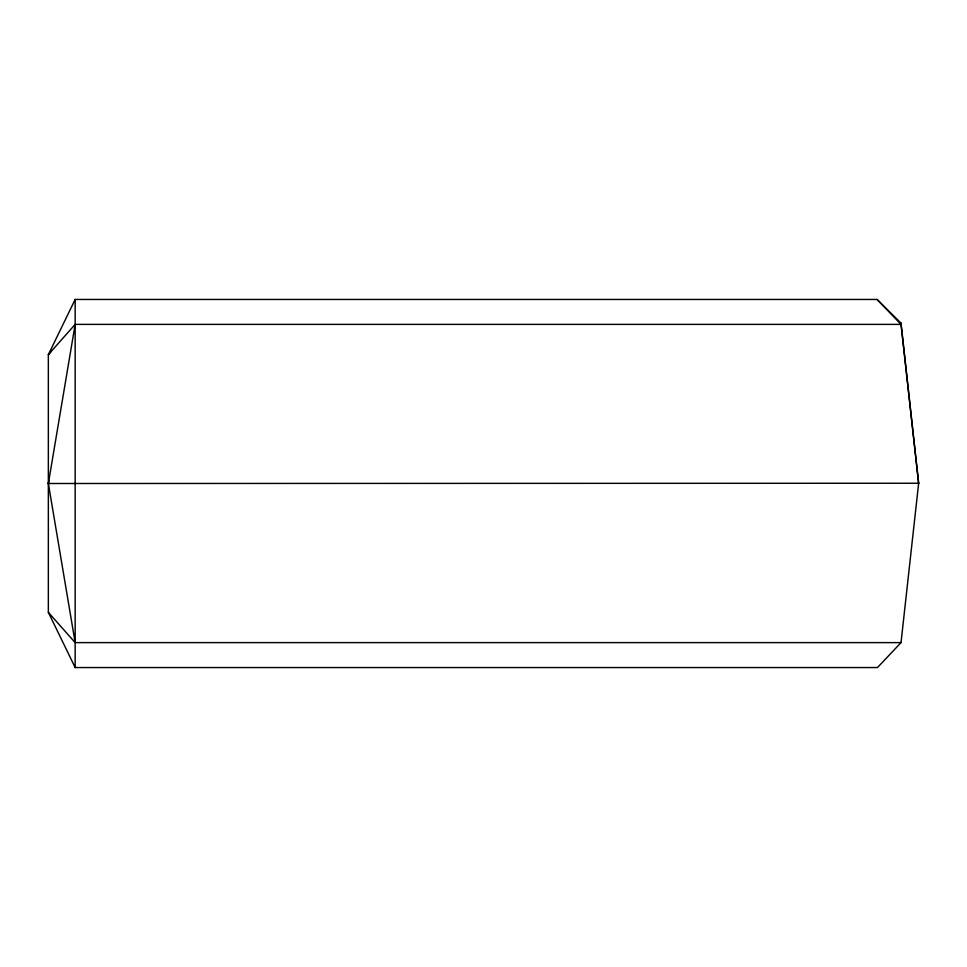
<?xml version="1.0" encoding="UTF-8"?>
<svg xmlns="http://www.w3.org/2000/svg" width="967" height="967" viewBox="0 0 967 967"><rect width="100%" height="100%" fill="white"/><g stroke="black" fill="none" stroke-linecap="round" stroke-linejoin="round"><path stroke-width="1.45" d="M901.026 642.62L918.65 483.246L901.026 323.135L877.081 299.456L75.16 299.456L48.35 354.659L48.35 612.341L75.16 667.544L877.48 667.544L901.026 642.62L75.16 642.62L48.35 612.341M48.846 480.526L48.35 483.5L75.16 642.62M918.65 483.5L901.026 324.38L75.16 324.38L48.35 483.5L918.65 483.246M51.227 351.287L48.35 354.659L75.16 324.38M877.081 299.456L901.026 324.38L901.026 323.135M75.16 299.456L75.16 667.544"/></g></svg>
